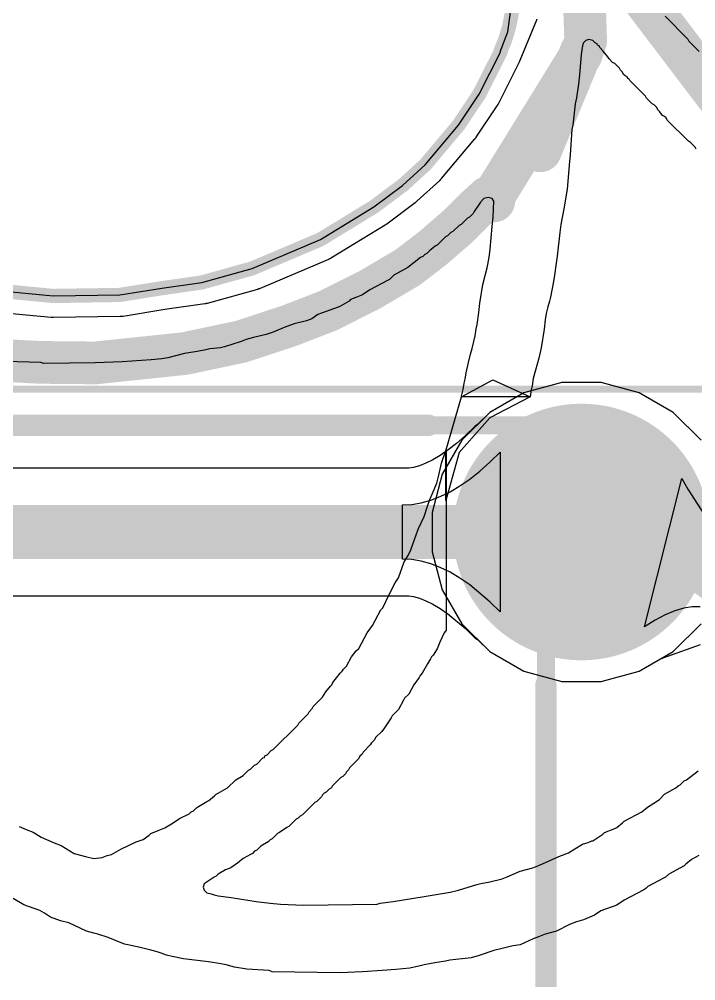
# Model space of a CAD drawing. Header units: inches. Extents: x -21.6 to 21.4, y -24.6 to 14.5.
# Drawn here: x -14.45 to -9.7, y -17.83 to -11.07 of the extents above; entities that cross this region are included whole.
import ezdxf

# ---------------------------------------------------------------- set-up
doc = ezdxf.new("R2010")
doc.units = ezdxf.units.IN
for name, color, linetype in [('Bottom Layer', 5, 'Continuous'), ('Bottom Solder', 6, 'Continuous'), ('Mechanical 4', 56, 'Continuous'), ('Multi-Layer', 9, 'Continuous'), ('Pad Holes', 156, 'Continuous'), ('Top 3D Body', 56, 'Continuous'), ('Top Courtyard', 56, 'Continuous'), ('Top Layer', 1, 'Continuous'), ('Top Overlay', 2, 'Continuous'), ('Top Solder', 216, 'Continuous')]:
    doc.layers.add(name, color=color, linetype=linetype)

# ---------------------------------------------------------------- blocks, each defined once
blk = doc.blocks.new('B__________6X6_52')
at = {"layer": 'Bottom Layer'}
h = blk.add_hatch(color=5, dxfattribs=at)
edge = h.paths.add_edge_path()
edge.add_arc((-3.25, -2.25), 0.8, 0, 360)
at = {"layer": 'Bottom Solder'}
h = blk.add_hatch(color=6, dxfattribs=at)
edge = h.paths.add_edge_path()
edge.add_arc((-3.25, -2.25), 0.9016, 0, 360)
at = {"layer": 'Multi-Layer'}
h = blk.add_hatch(color=9, dxfattribs=at)
edge = h.paths.add_edge_path()
edge.add_arc((-3.25, -2.25), 0.8, 0, 360)
at = {"layer": 'Pad Holes'}
h = blk.add_hatch(color=7, dxfattribs=at)
edge = h.paths.add_edge_path()
edge.add_arc((-3.25, -2.25), 0.5, 0, 360)
at = {"layer": 'Top Layer'}
h = blk.add_hatch(color=1, dxfattribs=at)
edge = h.paths.add_edge_path()
edge.add_arc((-3.25, -2.25), 0.8, 0, 360)
at = {"layer": 'Top Solder'}
h = blk.add_hatch(color=216, dxfattribs=at)
edge = h.paths.add_edge_path()
edge.add_arc((-3.25, -2.25), 0.9016, 0, 360)
at = {"layer": 'Top 3D Body'}
for points in [[(-3, 3, 0.127, 0.127, 0), (-3, -3, 0.127, 0.127, 0)], [(3, -3, 0.127, 0.127, 0), (-3, -3, 0.127, 0.127, 0)]]:
    blk.add_lwpolyline(points, format="xyseb", dxfattribs=at)
blk.add_lwpolyline([(-3.0317, -3, 0.0635, 0.0635, 1), (-2.9682, -3, 0.0635, 0.0635, 1)], format="xyseb", close=True, dxfattribs=at)
blk.add_lwpolyline([(-3.0317, -3, 0.0635, 0.0635, 1), (-2.9682, -3, 0.0635, 0.0635, 1)], format="xyseb", close=True, dxfattribs=at)
at = {"layer": 'Top Courtyard'}
blk.add_lwpolyline([(4.254, -3.254, 0.05, 0.05, 0), (-4.254, -3.254, 0.05, 0.05, 0)], format="xyseb", dxfattribs=at)
at = {"layer": 'Top Overlay'}
for points in [[(-3, 1.176, 0.15, 0.15, 0), (-3, -1.176, 0.15, 0.15, 0)], [(2.176, -3, 0.15, 0.15, 0), (-2.176, -3, 0.15, 0.15, 0)]]:
    blk.add_lwpolyline(points, format="xyseb", dxfattribs=at)
for points in [[(-3.0375, -1.176, 0.075, 0.075, 1), (-2.9625, -1.176, 0.075, 0.075, 1)], [(-2.2135, -3, 0.075, 0.075, 1), (-2.1385, -3, 0.075, 0.075, 1)]]:
    blk.add_lwpolyline(points, format="xyseb", close=True, dxfattribs=at)

msp = doc.modelspace()

# ---------------------------------------------------------------- linework, layer by layer
at = {"layer": 'Bottom Layer'}
for p, q in [((-11.0186, -11.1611), (-10.9784, -10.8659)), ((-11.0711, -11.3009), (-11.0186, -11.1611)), ((-11.218, -11.5975), (-11.0684, -11.3021)), ((-11.0684, -11.3021), (-11.0711, -11.3009)), ((-11.3639, -11.8164), (-11.218, -11.5975)), ((-11.5973, -12.0936), (-11.3639, -11.8164)), ((-11.7578, -12.2394), (-11.5973, -12.0936)), ((-11.9584, -12.389), (-11.7578, -12.2394)), ((-12.334, -12.6187), (-11.9584, -12.389)), ((-12.8154, -12.823), (-12.334, -12.6187)), ((-13.1692, -12.9215), (-12.8154, -12.823)), ((-14.7047, -12.9689), (-14.2123, -13.0163)), ((-13.7455, -13.009), (-13.45, -12.9616)), ((-13.45, -12.9616), (-13.1692, -12.9215)), ((-14.2123, -13.0163), (-13.7455, -13.009)), ((-10.6382, -13.625), (-10.9053, -13.6966)), ((-10.3618, -13.625), (-10.6382, -13.625)), ((-10.0947, -13.6966), (-10.3618, -13.625)), ((-10.9053, -13.6966), (-11.1447, -13.8348)), ((-9.8553, -13.8348), (-10.0947, -13.6966)), ((-11.1447, -13.8348), (-11.3402, -14.0303)), ((-9.6598, -14.0303), (-9.8553, -13.8348)), ((-11.3402, -14.0303), (-11.4784, -14.2697)), ((-11.4784, -14.2697), (-11.55, -14.5368)), ((-11.55, -14.5368), (-11.55, -14.8132)), ((-11.55, -14.8132), (-11.4784, -15.0803)), ((-11.4784, -15.0803), (-11.3402, -15.3197)), ((-11.3402, -15.3197), (-11.1447, -15.5152)), ((-9.8553, -15.5152), (-9.6598, -15.3197)), ((-11.1447, -15.5152), (-10.9053, -15.6534)), ((-10.0947, -15.6534), (-9.8553, -15.5152)), ((-10.9053, -15.6534), (-10.6382, -15.725)), ((-10.3618, -15.725), (-10.0947, -15.6534)), ((-10.6382, -15.725), (-10.3618, -15.725))]:
    msp.add_line(p, q, dxfattribs=at)
at = {"layer": 'Mechanical 4'}
for points in [[(-11.2547, -10.19, 0.1, 0.1, -0.308238), (-11.0711, -11.3009, 0.1, 0.1, 0)], [(-11.218, -11.5975, 0.1, 0.1, 0), (-11.0684, -11.3021, 0.1, 0.1, 0)], [(-11.3639, -11.8164, 0.1, 0.1, 0), (-11.218, -11.5975, 0.1, 0.1, 0)], [(-11.5973, -12.0936, 0.1, 0.1, 0), (-11.3639, -11.8164, 0.1, 0.1, 0)], [(-11.7578, -12.2394, 0.1, 0.1, 0), (-11.5973, -12.0936, 0.1, 0.1, 0)], [(-11.9584, -12.389, 0.1, 0.1, 0), (-11.7578, -12.2394, 0.1, 0.1, 0)], [(-12.334, -12.6187, 0.1, 0.1, 0), (-11.9584, -12.389, 0.1, 0.1, 0)], [(-12.8154, -12.823, 0.1, 0.1, 0), (-12.334, -12.6187, 0.1, 0.1, 0)], [(-13.1692, -12.9215, 0.1, 0.1, 0), (-12.8154, -12.823, 0.1, 0.1, 0)], [(-13.45, -12.9616, 0.1, 0.1, 0), (-13.1692, -12.9215, 0.1, 0.1, 0)], [(-14.7047, -12.9689, 0.1, 0.1, 0), (-14.2123, -13.0163, 0.1, 0.1, 0)], [(-14.2123, -13.0163, 0.1, 0.1, 0), (-13.7455, -13.009, 0.1, 0.1, 0)], [(-13.7455, -13.009, 0.1, 0.1, 0), (-13.45, -12.9616, 0.1, 0.1, 0)]]:
    msp.add_lwpolyline(points, format="xyseb", dxfattribs=at)
for points in [[(-11.0961, -11.3009, 0.05, 0.05, 1), (-11.0461, -11.3009, 0.05, 0.05, 1)], [(-11.0934, -11.3021, 0.05, 0.05, 1), (-11.0434, -11.3021, 0.05, 0.05, 1)], [(-11.243, -11.5975, 0.05, 0.05, 1), (-11.193, -11.5975, 0.05, 0.05, 1)], [(-11.243, -11.5975, 0.05, 0.05, 1), (-11.193, -11.5975, 0.05, 0.05, 1)], [(-11.3889, -11.8164, 0.05, 0.05, 1), (-11.3389, -11.8164, 0.05, 0.05, 1)], [(-11.3889, -11.8164, 0.05, 0.05, 1), (-11.3389, -11.8164, 0.05, 0.05, 1)], [(-11.6223, -12.0936, 0.05, 0.05, 1), (-11.5723, -12.0936, 0.05, 0.05, 1)], [(-11.6223, -12.0936, 0.05, 0.05, 1), (-11.5723, -12.0936, 0.05, 0.05, 1)], [(-11.7828, -12.2394, 0.05, 0.05, 1), (-11.7328, -12.2394, 0.05, 0.05, 1)], [(-11.7828, -12.2394, 0.05, 0.05, 1), (-11.7328, -12.2394, 0.05, 0.05, 1)], [(-11.9834, -12.389, 0.05, 0.05, 1), (-11.9334, -12.389, 0.05, 0.05, 1)], [(-11.9834, -12.389, 0.05, 0.05, 1), (-11.9334, -12.389, 0.05, 0.05, 1)], [(-12.359, -12.6187, 0.05, 0.05, 1), (-12.309, -12.6187, 0.05, 0.05, 1)], [(-12.359, -12.6187, 0.05, 0.05, 1), (-12.309, -12.6187, 0.05, 0.05, 1)], [(-12.8404, -12.823, 0.05, 0.05, 1), (-12.7904, -12.823, 0.05, 0.05, 1)], [(-12.8404, -12.823, 0.05, 0.05, 1), (-12.7904, -12.823, 0.05, 0.05, 1)], [(-13.1942, -12.9215, 0.05, 0.05, 1), (-13.1442, -12.9215, 0.05, 0.05, 1)], [(-13.1942, -12.9215, 0.05, 0.05, 1), (-13.1442, -12.9215, 0.05, 0.05, 1)], [(-14.2373, -13.0163, 0.05, 0.05, 1), (-14.1873, -13.0163, 0.05, 0.05, 1)], [(-14.2373, -13.0163, 0.05, 0.05, 1), (-14.1873, -13.0163, 0.05, 0.05, 1)], [(-13.7705, -13.009, 0.05, 0.05, 1), (-13.7205, -13.009, 0.05, 0.05, 1)], [(-13.7705, -13.009, 0.05, 0.05, 1), (-13.7205, -13.009, 0.05, 0.05, 1)], [(-13.475, -12.9616, 0.05, 0.05, 1), (-13.425, -12.9616, 0.05, 0.05, 1)], [(-13.475, -12.9616, 0.05, 0.05, 1), (-13.425, -12.9616, 0.05, 0.05, 1)]]:
    msp.add_lwpolyline(points, format="xyseb", close=True, dxfattribs=at)
at = {"layer": 'Top Layer'}
for p, q in [((-11.0186, -11.1611), (-10.9784, -10.8659)), ((-11.0711, -11.3009), (-11.0186, -11.1611)), ((-11.218, -11.5975), (-11.0684, -11.3021)), ((-11.0684, -11.3021), (-11.0711, -11.3009)), ((-11.3639, -11.8164), (-11.218, -11.5975)), ((-11.5973, -12.0936), (-11.3639, -11.8164)), ((-11.7578, -12.2394), (-11.5973, -12.0936)), ((-11.9584, -12.389), (-11.7578, -12.2394)), ((-12.334, -12.6187), (-11.9584, -12.389)), ((-12.8154, -12.823), (-12.334, -12.6187)), ((-13.1692, -12.9215), (-12.8154, -12.823)), ((-14.7047, -12.9689), (-14.2123, -13.0163)), ((-13.7455, -13.009), (-13.45, -12.9616)), ((-13.45, -12.9616), (-13.1692, -12.9215)), ((-14.2123, -13.0163), (-13.7455, -13.009)), ((-10.6382, -13.625), (-10.9053, -13.6966)), ((-10.3618, -13.625), (-10.6382, -13.625)), ((-10.0947, -13.6966), (-10.3618, -13.625)), ((-10.9053, -13.6966), (-11.1447, -13.8348)), ((-9.8553, -13.8348), (-10.0947, -13.6966)), ((-11.1447, -13.8348), (-11.2297, -13.9198)), ((-9.6598, -14.0303), (-9.8553, -13.8348)), ((-11.2297, -13.9198), (-11.2492, -13.9324)), ((-11.2492, -13.9324), (-11.3167, -13.9982)), ((-11.3778, -14.0521), (-11.4364, -14.0981)), ((-11.3167, -13.9982), (-11.3778, -14.0521)), ((-11.4364, -14.0981), (-11.4921, -14.1365)), ((-11.1434, -14.1852), (-11.0713, -14.115)), ((-11.0713, -14.115), (-11.0713, -15.235)), ((-11.5446, -14.1674), (-11.5937, -14.1914)), ((-11.4921, -14.1365), (-11.5446, -14.1674)), ((-11.2146, -14.248), (-11.1434, -14.1852)), ((-11.713, -14.2259), (-15.787, -14.2259)), ((-11.6814, -14.2206), (-11.713, -14.2259)), ((-11.6393, -14.2089), (-11.6814, -14.2206)), ((-11.5937, -14.1914), (-11.6393, -14.2089)), ((-11.2851, -14.3034), (-11.2146, -14.248)), ((-11.3549, -14.3515), (-11.2851, -14.3034)), ((-10.0563, -15.3407), (-9.7944, -14.298)), ((-9.7944, -14.298), (-9.7518, -14.3749)), ((-11.492, -14.4254), (-11.4238, -14.3921)), ((-11.4238, -14.3921), (-11.3549, -14.3515)), ((-9.7518, -14.3749), (-9.617, -14.5859)), ((-11.626, -14.4697), (-11.5594, -14.4512)), ((-11.5594, -14.4512), (-11.492, -14.4254)), ((-11.757, -14.4845), (-11.6919, -14.4808)), ((-11.757, -14.8655), (-11.757, -14.4845)), ((-11.6919, -14.4808), (-11.626, -14.4697)), ((-11.6919, -14.8692), (-11.757, -14.8655)), ((-11.626, -14.8803), (-11.6919, -14.8692)), ((-11.5594, -14.8988), (-11.626, -14.8803)), ((-11.492, -14.9246), (-11.5594, -14.8988)), ((-11.4238, -14.9579), (-11.492, -14.9246)), ((-11.3549, -14.9985), (-11.4238, -14.9579)), ((-11.2851, -15.0466), (-11.3549, -14.9985)), ((-11.1434, -15.1648), (-11.2851, -15.0466)), ((-15.787, -15.1241), (-11.713, -15.1241)), ((-11.713, -15.1241), (-11.6814, -15.1294)), ((-11.6814, -15.1294), (-11.6393, -15.1411)), ((-11.6393, -15.1411), (-11.5937, -15.1586)), ((-11.5937, -15.1586), (-11.5446, -15.1826)), ((-11.5446, -15.1826), (-11.4921, -15.2135)), ((-11.0713, -15.235), (-11.1434, -15.1648)), ((-9.7215, -15.2014), (-9.7813, -15.2111)), ((-9.6652, -15.2007), (-9.7215, -15.2014)), ((-11.4921, -15.2135), (-11.4394, -15.2498)), ((-11.4394, -15.2498), (-11.3142, -15.3542)), ((-9.9117, -15.2577), (-9.9822, -15.2947)), ((-9.8448, -15.2299), (-9.9117, -15.2577)), ((-9.7813, -15.2111), (-9.8448, -15.2299)), ((-9.9822, -15.2947), (-10.0563, -15.3407)), ((-11.3142, -15.3542), (-11.2492, -15.4176)), ((-11.2492, -15.4176), (-11.2297, -15.4302)), ((-11.2297, -15.4302), (-11.1447, -15.5152)), ((-9.9254, -15.5594), (-9.6624, -15.4658)), ((-11.1447, -15.5152), (-10.9053, -15.6534)), ((-10.0947, -15.6534), (-9.9423, -15.5654)), ((-9.9423, -15.5654), (-9.9254, -15.5594)), ((-10.9053, -15.6534), (-10.6382, -15.725)), ((-10.3618, -15.725), (-10.0947, -15.6534)), ((-10.6382, -15.725), (-10.3618, -15.725))]:
    msp.add_line(p, q, dxfattribs=at)
for points in [[(-17, -14.675, 0.381, 0.381, 0), (-10.5, -14.675, 0.381, 0.381, 0)], [(-10.5, -14.675, 0.381, 0.381, -0.198513), (-9.3409, -15.1541, 0.381, 0.381, 0)]]:
    msp.add_lwpolyline(points, format="xyseb", dxfattribs=at)
msp.add_lwpolyline([(-10.5952, -14.675, 0.1905, 0.1905, 1), (-10.4047, -14.675, 0.1905, 0.1905, 1)], format="xyseb", close=True, dxfattribs=at)
msp.add_lwpolyline([(-10.5952, -14.675, 0.1905, 0.1905, 1), (-10.4047, -14.675, 0.1905, 0.1905, 1)], format="xyseb", close=True, dxfattribs=at)
at = {"layer": 'Top Overlay'}
for p, q in [((-10.9297, -11.3591), (-10.8129, -11.0746)), ((-10.8129, -11.0746), (-10.8125, -11.0735)), ((-10.8125, -11.0735), (-10.8121, -11.0724)), ((-10.8121, -11.0724), (-10.8116, -11.071)), ((-9.9123, -11.0505), (-9.7518, -11.2109)), ((-10.4484, -11.2146), (-10.4703, -11.2219)), ((-10.4192, -11.2219), (-10.4484, -11.2146)), ((-9.7518, -11.2109), (-9.7445, -11.2255)), ((-10.4958, -11.2693), (-10.5031, -11.3204)), ((-10.4885, -11.2401), (-10.4958, -11.2693)), ((-10.4703, -11.2219), (-10.4885, -11.2401)), ((-10.4047, -11.2365), (-10.4192, -11.2219)), ((-10.3901, -11.2438), (-10.4047, -11.2365)), ((-10.3864, -11.2547), (-10.3901, -11.2438)), ((-10.3755, -11.2583), (-10.3864, -11.2547)), ((-10.3718, -11.2693), (-10.3755, -11.2583)), ((-10.3463, -11.2948), (-10.3718, -11.2693)), ((-9.7445, -11.2255), (-9.6716, -11.2985)), ((-10.5031, -11.3204), (-10.5141, -11.4626)), ((-10.3135, -11.3349), (-10.3463, -11.2948)), ((-10.3062, -11.3495), (-10.3135, -11.3349)), ((-10.2807, -11.3751), (-10.3062, -11.3495)), ((-11.0841, -11.6653), (-10.9346, -11.3699)), ((-10.9346, -11.3699), (-10.9344, -11.3694)), ((-10.9344, -11.3694), (-10.9341, -11.3688)), ((-10.9341, -11.3688), (-10.9331, -11.3668)), ((-10.9331, -11.3668), (-10.9323, -11.365)), ((-10.9323, -11.365), (-10.932, -11.3645)), ((-10.932, -11.3645), (-10.9318, -11.364)), ((-10.9318, -11.364), (-10.931, -11.3621)), ((-10.931, -11.3621), (-10.9301, -11.3601)), ((-10.9301, -11.3601), (-10.9299, -11.3595)), ((-10.9299, -11.3595), (-10.9297, -11.3591)), ((-10.2661, -11.3824), (-10.2807, -11.3751)), ((-10.2332, -11.4152), (-10.2661, -11.3824)), ((-10.2259, -11.4298), (-10.2332, -11.4152)), ((-10.5141, -11.4626), (-10.5214, -11.5282)), ((-10.2114, -11.4444), (-10.2259, -11.4298)), ((-10.2041, -11.4589), (-10.2114, -11.4444)), ((-10.1931, -11.4699), (-10.2041, -11.4589)), ((-10.1785, -11.4772), (-10.1931, -11.4699)), ((-10.1749, -11.4881), (-10.1785, -11.4772)), ((-10.5214, -11.5282), (-10.536, -11.6231)), ((-10.1639, -11.4918), (-10.1749, -11.4881)), ((-10.1603, -11.5027), (-10.1639, -11.4918)), ((-10.0509, -11.6121), (-10.1603, -11.5027)), ((-10.0436, -11.6267), (-10.0509, -11.6121)), ((-11.239, -11.8996), (-11.0932, -11.6807)), ((-11.0932, -11.6807), (-11.0927, -11.68)), ((-11.0927, -11.68), (-11.0921, -11.6792)), ((-11.0921, -11.6792), (-11.0911, -11.6776)), ((-11.0911, -11.6776), (-11.0903, -11.6762)), ((-11.0903, -11.6762), (-11.0898, -11.6755)), ((-11.0898, -11.6755), (-11.0893, -11.6747)), ((-11.0893, -11.6747), (-11.0884, -11.6732)), ((-11.0884, -11.6732), (-11.0875, -11.6716)), ((-11.0875, -11.6716), (-11.0871, -11.6707)), ((-11.0871, -11.6707), (-11.0866, -11.67)), ((-11.0866, -11.67), (-11.0859, -11.6685)), ((-11.0859, -11.6685), (-11.085, -11.6669)), ((-11.085, -11.6669), (-11.0846, -11.6661)), ((-11.0846, -11.6661), (-11.0841, -11.6653)), ((-10.5433, -11.6668), (-10.5615, -11.8164)), ((-10.536, -11.6231), (-10.5433, -11.6668)), ((-10.0035, -11.6668), (-10.0436, -11.6267)), ((-9.9889, -11.6741), (-10.0035, -11.6668)), ((-9.9706, -11.6924), (-9.9889, -11.6741)), ((-9.9633, -11.707), (-9.9706, -11.6924)), ((-9.9488, -11.7215), (-9.9633, -11.707)), ((-9.9305, -11.7471), (-9.9488, -11.7215)), ((-9.9159, -11.7544), (-9.9305, -11.7471)), ((-9.905, -11.7653), (-9.9159, -11.7544)), ((-10.5615, -11.8164), (-10.5688, -11.8455)), ((-9.8977, -11.7799), (-9.905, -11.7653)), ((-9.7482, -11.9294), (-9.8977, -11.7799)), ((-10.5688, -11.8455), (-10.5797, -12.0243)), ((-11.4825, -12.1902), (-11.2491, -11.913)), ((-11.2491, -11.913), (-11.2489, -11.9128)), ((-11.2489, -11.9128), (-11.2487, -11.9124)), ((-11.2487, -11.9124), (-11.2469, -11.9102)), ((-11.2469, -11.9102), (-11.2457, -11.9088)), ((-11.2457, -11.9088), (-11.2456, -11.9086)), ((-11.2456, -11.9086), (-11.2453, -11.9083)), ((-11.2453, -11.9083), (-11.2439, -11.9064)), ((-11.2439, -11.9064), (-11.2425, -11.9046)), ((-11.2425, -11.9046), (-11.2423, -11.9042)), ((-11.2423, -11.9042), (-11.2421, -11.904)), ((-11.2421, -11.904), (-11.241, -11.9024)), ((-11.241, -11.9024), (-11.2394, -11.9002)), ((-11.2394, -11.9002), (-11.2392, -11.8998)), ((-11.2392, -11.8998), (-11.239, -11.8996)), ((-9.7336, -11.9367), (-9.7482, -11.9294)), ((-9.7008, -11.9695), (-9.7336, -11.9367)), ((-10.5797, -12.0243), (-10.587, -12.0972)), ((-9.6935, -11.9841), (-9.7008, -11.9695)), ((-10.587, -12.0972), (-10.5943, -12.1847)), ((-11.6568, -12.3504), (-11.4964, -12.2046)), ((-11.4964, -12.2046), (-11.4951, -12.2033)), ((-11.4951, -12.2033), (-11.4935, -12.2019)), ((-11.4935, -12.2019), (-11.4929, -12.2013)), ((-11.4929, -12.2013), (-11.4925, -12.2009)), ((-11.4925, -12.2009), (-11.4913, -12.1997)), ((-11.4913, -12.1997), (-11.4897, -12.1981)), ((-11.4897, -12.1981), (-11.4892, -12.1976)), ((-11.4892, -12.1976), (-11.4887, -12.1971)), ((-11.4887, -12.1971), (-11.4873, -12.1955)), ((-11.4873, -12.1955), (-11.4861, -12.1942)), ((-11.4861, -12.1942), (-11.4856, -12.1937)), ((-11.4856, -12.1937), (-11.4851, -12.1931)), ((-11.4851, -12.1931), (-11.4837, -12.1915)), ((-11.4837, -12.1915), (-11.4825, -12.1902)), ((-10.5943, -12.1847), (-10.6016, -12.265)), ((-10.6016, -12.265), (-10.6235, -12.4036)), ((-11.8687, -12.5092), (-11.6681, -12.3597)), ((-11.6681, -12.3597), (-11.6667, -12.3586)), ((-11.6667, -12.3586), (-11.665, -12.3574)), ((-11.665, -12.3574), (-11.6644, -12.3569)), ((-11.6644, -12.3569), (-11.6639, -12.3564)), ((-11.6639, -12.3564), (-11.6624, -12.3552)), ((-11.6624, -12.3552), (-11.6609, -12.354)), ((-11.6609, -12.354), (-11.6603, -12.3535)), ((-11.6603, -12.3535), (-11.6597, -12.353)), ((-11.6597, -12.353), (-11.6582, -12.3516)), ((-11.6582, -12.3516), (-11.6568, -12.3504)), ((-11.2107, -12.3561), (-11.218, -12.3707)), ((-11.1851, -12.3306), (-11.2107, -12.3561)), ((-11.156, -12.3233), (-11.1851, -12.3306)), ((-11.1268, -12.3306), (-11.156, -12.3233)), ((-11.1159, -12.3489), (-11.1268, -12.3306)), ((-11.1195, -12.4619), (-11.1159, -12.3489)), ((-11.2544, -12.4218), (-11.2617, -12.4364)), ((-11.218, -12.3707), (-11.2544, -12.4218)), ((-10.6235, -12.4036), (-10.6454, -12.513)), ((-11.3019, -12.4692), (-11.3456, -12.513)), ((-11.2873, -12.4619), (-11.3019, -12.4692)), ((-11.2617, -12.4364), (-11.2873, -12.4619)), ((-11.1268, -12.5276), (-11.1195, -12.4619)), ((-12.2557, -12.7467), (-11.8801, -12.5169)), ((-11.8801, -12.5169), (-11.8789, -12.5162)), ((-11.8789, -12.5162), (-11.8775, -12.5153)), ((-11.8775, -12.5153), (-11.8765, -12.5146)), ((-11.8765, -12.5146), (-11.8756, -12.5141)), ((-11.8756, -12.5141), (-11.8743, -12.5132)), ((-11.8743, -12.5132), (-11.873, -12.5124)), ((-11.873, -12.5124), (-11.8722, -12.5117)), ((-11.8722, -12.5117), (-11.8711, -12.511)), ((-11.8711, -12.511), (-11.8698, -12.51)), ((-11.8698, -12.51), (-11.8687, -12.5092)), ((-11.404, -12.564), (-11.4186, -12.5713)), ((-11.3602, -12.5203), (-11.404, -12.564)), ((-11.3456, -12.513), (-11.3602, -12.5203)), ((-11.1414, -12.688), (-11.1268, -12.5276)), ((-10.6454, -12.513), (-10.6527, -12.5713)), ((-11.455, -12.6005), (-11.5134, -12.6589)), ((-11.4405, -12.5932), (-11.455, -12.6005)), ((-11.4186, -12.5713), (-11.4405, -12.5932)), ((-10.6527, -12.5713), (-10.6709, -12.7355)), ((-11.5681, -12.699), (-11.5863, -12.7172)), ((-11.528, -12.6662), (-11.5681, -12.699)), ((-11.5134, -12.6589), (-11.528, -12.6662)), ((-11.1487, -12.7464), (-11.1414, -12.688)), ((-12.7568, -12.9611), (-12.2754, -12.7568)), ((-12.2754, -12.7568), (-12.2751, -12.7567)), ((-12.2751, -12.7567), (-12.2747, -12.7566)), ((-12.2747, -12.7566), (-12.2725, -12.7555)), ((-12.2725, -12.7555), (-12.2705, -12.7547)), ((-12.2705, -12.7547), (-12.2702, -12.7545)), ((-12.2702, -12.7545), (-12.2699, -12.7543)), ((-12.2699, -12.7543), (-12.2678, -12.7533)), ((-12.2678, -12.7533), (-12.2657, -12.7523)), ((-12.2657, -12.7523), (-12.2654, -12.7521)), ((-12.2654, -12.7521), (-12.2651, -12.752)), ((-12.2651, -12.752), (-12.263, -12.7509)), ((-12.263, -12.7509), (-12.261, -12.7498)), ((-12.261, -12.7498), (-12.2607, -12.7496)), ((-12.2607, -12.7496), (-12.2604, -12.7494)), ((-12.2604, -12.7494), (-12.2585, -12.7484)), ((-12.2585, -12.7484), (-12.2564, -12.7471)), ((-12.2564, -12.7471), (-12.256, -12.7469)), ((-12.256, -12.7469), (-12.2557, -12.7467)), ((-11.6301, -12.7464), (-11.7213, -12.8157)), ((-11.6155, -12.7391), (-11.6301, -12.7464)), ((-11.6009, -12.7245), (-11.6155, -12.7391)), ((-11.5863, -12.7172), (-11.6009, -12.7245)), ((-11.1633, -12.8193), (-11.1487, -12.7464)), ((-10.6709, -12.7355), (-10.6782, -12.7865)), ((-11.7213, -12.8157), (-11.8198, -12.8704)), ((-11.1924, -12.936), (-11.1633, -12.8193)), ((-10.6782, -12.7865), (-10.6891, -12.8704)), ((-11.8489, -12.8996), (-11.8635, -12.9069)), ((-11.8198, -12.8704), (-11.8489, -12.8996)), ((-10.6891, -12.8704), (-10.6964, -12.9142)), ((-13.129, -13.066), (-12.7752, -12.9675)), ((-12.7752, -12.9675), (-12.7737, -12.967)), ((-12.7737, -12.967), (-12.7719, -12.9666)), ((-12.7719, -12.9666), (-12.7709, -12.9662)), ((-12.7709, -12.9662), (-12.7701, -12.966)), ((-12.7701, -12.966), (-12.7686, -12.9655)), ((-12.7686, -12.9655), (-12.7669, -12.9649)), ((-12.7669, -12.9649), (-12.7659, -12.9646)), ((-12.7659, -12.9646), (-12.765, -12.9643)), ((-12.765, -12.9643), (-12.7633, -12.9636)), ((-12.7633, -12.9636), (-12.7618, -12.9631)), ((-12.7618, -12.9631), (-12.761, -12.9628)), ((-12.761, -12.9628), (-12.76, -12.9624)), ((-12.76, -12.9624), (-12.7583, -12.9617)), ((-12.7583, -12.9617), (-12.7568, -12.9611)), ((-11.9875, -12.9725), (-12.0386, -13.009)), ((-11.8635, -12.9069), (-11.9875, -12.9725)), ((-11.2143, -13.0673), (-11.1924, -12.936)), ((-10.6964, -12.9142), (-10.7183, -13.0236)), ((-12.086, -13.0272), (-12.1225, -13.0418)), ((-12.0386, -13.009), (-12.086, -13.0272)), ((-10.7183, -13.0236), (-10.7256, -13.0528)), ((-13.4275, -13.1099), (-13.148, -13.07)), ((-13.148, -13.07), (-13.1464, -13.0697)), ((-13.1464, -13.0697), (-13.1447, -13.0694)), ((-13.1447, -13.0694), (-13.1437, -13.0693)), ((-13.1437, -13.0693), (-13.1427, -13.0691)), ((-13.1427, -13.0691), (-13.141, -13.0688)), ((-13.141, -13.0688), (-13.1394, -13.0685)), ((-13.1394, -13.0685), (-13.1385, -13.0683)), ((-13.1385, -13.0683), (-13.1375, -13.0681)), ((-13.1375, -13.0681), (-13.1357, -13.0677)), ((-13.1357, -13.0677), (-13.1342, -13.0673)), ((-13.1342, -13.0673), (-13.1333, -13.0671)), ((-13.1333, -13.0671), (-13.1322, -13.0668)), ((-13.1322, -13.0668), (-13.1306, -13.0664)), ((-13.1306, -13.0664), (-13.129, -13.066)), ((-12.2355, -13.1038), (-12.3267, -13.1366)), ((-12.1991, -13.0892), (-12.2355, -13.1038)), ((-12.1334, -13.0528), (-12.1991, -13.0892)), ((-12.1225, -13.0418), (-12.1334, -13.0528)), ((-11.2216, -13.133), (-11.2143, -13.0673)), ((-10.7366, -13.0929), (-10.7475, -13.1403)), ((-10.7256, -13.0528), (-10.7366, -13.0929)), ((-14.719, -13.1182), (-14.2267, -13.1656)), ((-14.2267, -13.1656), (-14.2264, -13.1656)), ((-14.2264, -13.1656), (-14.226, -13.1657)), ((-14.226, -13.1657), (-14.2231, -13.1659)), ((-14.2231, -13.1659), (-14.2213, -13.166)), ((-14.2213, -13.166), (-14.2211, -13.166)), ((-14.2211, -13.166), (-14.2207, -13.1661)), ((-14.2207, -13.1661), (-14.2182, -13.1662)), ((-14.2182, -13.1662), (-14.216, -13.1663)), ((-14.216, -13.1663), (-14.2156, -13.1663)), ((-14.2156, -13.1663), (-14.2153, -13.1663)), ((-14.2153, -13.1663), (-14.2134, -13.1663)), ((-14.2134, -13.1663), (-14.2106, -13.1663)), ((-14.2106, -13.1663), (-14.2103, -13.1663)), ((-14.2103, -13.1663), (-14.21, -13.1663)), ((-14.21, -13.1663), (-13.7431, -13.159)), ((-13.7431, -13.159), (-13.743, -13.159)), ((-13.743, -13.159), (-13.7377, -13.1588)), ((-13.743, -13.159), (-13.743, -13.159)), ((-13.7377, -13.1588), (-13.7344, -13.1586)), ((-13.7344, -13.1586), (-13.7324, -13.1584)), ((-13.7324, -13.1584), (-13.7323, -13.1584)), ((-13.7323, -13.1584), (-13.7314, -13.1583)), ((-13.7323, -13.1584), (-13.7323, -13.1584)), ((-13.7314, -13.1583), (-13.7271, -13.1579)), ((-13.7271, -13.1579), (-13.7218, -13.1571)), ((-13.7218, -13.1571), (-13.7217, -13.1571)), ((-13.7217, -13.1571), (-13.4275, -13.1099)), ((-13.7217, -13.1571), (-13.7217, -13.1571)), ((-12.3522, -13.1476), (-12.396, -13.1768)), ((-12.3267, -13.1366), (-12.3522, -13.1476)), ((-11.2326, -13.2169), (-11.2216, -13.133)), ((-10.7475, -13.1403), (-10.7548, -13.1841)), ((-12.5893, -13.2388), (-12.6659, -13.2716)), ((-12.52, -13.2132), (-12.5893, -13.2388)), ((-12.4325, -13.1914), (-12.52, -13.2132)), ((-12.396, -13.1768), (-12.4325, -13.1914)), ((-11.2399, -13.2461), (-11.2326, -13.2169)), ((-10.7548, -13.1841), (-10.7621, -13.2497)), ((-12.8045, -13.3081), (-12.8556, -13.3227)), ((-12.717, -13.2862), (-12.8045, -13.3081)), ((-12.6659, -13.2716), (-12.717, -13.2862)), ((-11.269, -13.3847), (-11.2472, -13.2971)), ((-11.2472, -13.2971), (-11.2399, -13.2461)), ((-10.7621, -13.2497), (-10.784, -13.381)), ((-13.0087, -13.3737), (-13.0379, -13.381)), ((-12.892, -13.3372), (-13.0087, -13.3737)), ((-12.8556, -13.3227), (-12.892, -13.3372)), ((-13.2896, -13.4211), (-13.4063, -13.4503)), ((-13.202, -13.4065), (-13.2896, -13.4211)), ((-13.14, -13.3956), (-13.202, -13.4065)), ((-13.1109, -13.3883), (-13.14, -13.3956)), ((-13.0379, -13.381), (-13.1109, -13.3883)), ((-11.2946, -13.4831), (-11.28, -13.4248)), ((-11.28, -13.4248), (-11.269, -13.3847)), ((-10.784, -13.381), (-10.7985, -13.4539)), ((-14.2998, -13.4831), (-14.5478, -13.4758)), ((-14.278, -13.4904), (-14.2998, -13.4831)), ((-13.9169, -13.4868), (-14.278, -13.4904)), ((-13.7272, -13.4795), (-13.9169, -13.4868)), ((-13.523, -13.4649), (-13.7272, -13.4795)), ((-13.45, -13.4576), (-13.523, -13.4649)), ((-13.4063, -13.4503), (-13.45, -13.4576)), ((-11.3092, -13.5561), (-11.2946, -13.4831)), ((-10.7985, -13.4539), (-10.8241, -13.5378)), ((-11.3164, -13.5998), (-11.3092, -13.5561)), ((-10.8241, -13.5378), (-10.8387, -13.5962)), ((-11.3438, -13.725), (-11.1236, -13.6067)), ((-11.331, -13.6728), (-11.3237, -13.629)), ((-11.3237, -13.629), (-11.3164, -13.5998)), ((-11.1236, -13.6067), (-10.8613, -13.7255)), ((-10.846, -13.6472), (-10.8533, -13.6764)), ((-10.8387, -13.5962), (-10.846, -13.6472)), ((-11.342, -13.7202), (-11.331, -13.6728)), ((-10.8533, -13.6764), (-10.8602, -13.725)), ((-11.4525, -14.1049), (-11.3438, -13.725)), ((-11.3438, -13.725), (-11.342, -13.7202)), ((-10.8602, -13.725), (-11.3438, -13.725)), ((-10.8613, -13.7255), (-11.1443, -13.872)), ((-11.1443, -13.872), (-11.3599, -14.116)), ((-11.4842, -14.1907), (-11.455, -14.1104)), ((-11.455, -14.1104), (-11.45, -14.0993)), ((-11.4527, -14.4542), (-11.4525, -14.1049)), ((-11.3599, -14.116), (-11.4527, -14.4542)), ((-11.45, -14.0993), (-11.45, -15.3643)), ((-11.5025, -14.2746), (-11.4842, -14.1907)), ((-11.517, -14.3329), (-11.5025, -14.2746)), ((-11.5499, -14.4095), (-11.517, -14.3329)), ((-11.5827, -14.4934), (-11.5645, -14.446)), ((-11.5645, -14.446), (-11.5499, -14.4095)), ((-11.6046, -14.5663), (-11.5827, -14.4934)), ((-11.6447, -14.6502), (-11.6046, -14.5663)), ((-11.6593, -14.6867), (-11.6447, -14.6502)), ((-11.6994, -14.7998), (-11.6593, -14.6867)), ((-11.7468, -14.8836), (-11.7176, -14.8399)), ((-11.7176, -14.8399), (-11.6994, -14.7998)), ((-11.7869, -14.9967), (-11.7468, -14.8836)), ((-11.8088, -15.0332), (-11.7869, -14.9967)), ((-11.8526, -15.1134), (-11.8088, -15.0332)), ((-11.8963, -15.2082), (-11.8526, -15.1134)), ((-11.9693, -15.3322), (-11.9109, -15.2228)), ((-11.9109, -15.2228), (-11.8963, -15.2082)), ((-12.0058, -15.3833), (-11.9693, -15.3322)), ((-12.0641, -15.4927), (-12.0058, -15.3833)), ((-11.466, -15.3833), (-11.4952, -15.4489)), ((-11.455, -15.3724), (-11.466, -15.3833)), ((-11.45, -15.3643), (-11.455, -15.3724)), ((-11.4952, -15.4489), (-11.5134, -15.4964)), ((-12.1152, -15.5511), (-12.0824, -15.5109)), ((-12.0824, -15.5109), (-12.0641, -15.4927)), ((-11.5426, -15.5401), (-11.5535, -15.5511)), ((-11.5134, -15.4964), (-11.5426, -15.5401)), ((-12.1516, -15.6167), (-12.1152, -15.5511)), ((-11.5827, -15.6021), (-11.6192, -15.6678)), ((-11.5608, -15.5657), (-11.5827, -15.6021)), ((-11.5535, -15.5511), (-11.5608, -15.5657)), ((-12.2465, -15.7334), (-12.1954, -15.6678)), ((-12.1954, -15.6678), (-12.1808, -15.6532)), ((-12.1808, -15.6532), (-12.1735, -15.6386)), ((-12.1735, -15.6386), (-12.1516, -15.6167)), ((-11.6192, -15.6678), (-11.6338, -15.6824)), ((-12.2538, -15.748), (-12.2465, -15.7334)), ((-11.641, -15.697), (-11.6775, -15.748)), ((-11.6338, -15.6824), (-11.641, -15.697)), ((-12.3194, -15.8355), (-12.2975, -15.7991)), ((-12.2975, -15.7991), (-12.2647, -15.759)), ((-12.2647, -15.759), (-12.2538, -15.748)), ((-11.6775, -15.748), (-11.714, -15.8137)), ((-12.3851, -15.9012), (-12.3194, -15.8355)), ((-11.7505, -15.8574), (-11.7869, -15.9231)), ((-11.7432, -15.8428), (-11.7505, -15.8574)), ((-11.714, -15.8137), (-11.7432, -15.8428)), ((-12.4215, -15.9523), (-12.4142, -15.9377)), ((-12.4142, -15.9377), (-12.3924, -15.9158)), ((-12.3924, -15.9158), (-12.3851, -15.9012)), ((-11.7869, -15.9231), (-11.8307, -15.9668)), ((-12.4872, -16.0179), (-12.4215, -15.9523)), ((-11.838, -15.9814), (-11.8854, -16.0507)), ((-11.8307, -15.9668), (-11.838, -15.9814)), ((-12.6659, -16.2039), (-12.4945, -16.0325)), ((-12.4945, -16.0325), (-12.4872, -16.0179)), ((-11.9036, -16.0763), (-11.9474, -16.12)), ((-11.8854, -16.0507), (-11.9036, -16.0763)), ((-11.9547, -16.1346), (-11.9766, -16.1565)), ((-11.9474, -16.12), (-11.9547, -16.1346)), ((-12.7097, -16.2404), (-12.6805, -16.2112)), ((-12.6805, -16.2112), (-12.6659, -16.2039)), ((-11.9839, -16.1711), (-12.0349, -16.2222)), ((-11.9766, -16.1565), (-11.9839, -16.1711)), ((-12.7826, -16.306), (-12.7388, -16.2623)), ((-12.7388, -16.2623), (-12.7279, -16.2586)), ((-12.7279, -16.2586), (-12.7243, -16.2477)), ((-12.7243, -16.2477), (-12.7097, -16.2404)), ((-12.0641, -16.2659), (-12.1298, -16.3316)), ((-12.0568, -16.2513), (-12.0641, -16.2659)), ((-12.0422, -16.2367), (-12.0568, -16.2513)), ((-12.0349, -16.2222), (-12.0422, -16.2367)), ((-12.8774, -16.3863), (-12.841, -16.3498)), ((-12.841, -16.3498), (-12.8264, -16.3425)), ((-12.8264, -16.3425), (-12.7972, -16.3133)), ((-12.7972, -16.3133), (-12.7826, -16.306)), ((-12.1371, -16.3462), (-12.1516, -16.3607)), ((-12.1298, -16.3316), (-12.1371, -16.3462)), ((-12.9869, -16.4738), (-12.9285, -16.4155)), ((-12.9285, -16.4155), (-12.8774, -16.3863)), ((-12.1918, -16.4009), (-12.2538, -16.4629)), ((-12.1772, -16.3936), (-12.1918, -16.4009)), ((-12.1589, -16.3753), (-12.1772, -16.3936)), ((-12.1516, -16.3607), (-12.1589, -16.3753)), ((-9.7773, -16.4227), (-9.7628, -16.4155)), ((-9.7628, -16.4155), (-9.6789, -16.3534)), ((-13.0525, -16.5103), (-12.9869, -16.4738)), ((-12.272, -16.4811), (-12.2939, -16.503)), ((-12.2574, -16.4738), (-12.272, -16.4811)), ((-12.2538, -16.4629), (-12.2574, -16.4738)), ((-9.9159, -16.5176), (-9.8357, -16.4738)), ((-9.8357, -16.4738), (-9.8211, -16.4592)), ((-9.8211, -16.4592), (-9.8065, -16.4519)), ((-9.8065, -16.4519), (-9.7773, -16.4227)), ((-13.1182, -16.5613), (-13.078, -16.5285)), ((-13.078, -16.5285), (-13.0671, -16.5176)), ((-13.0671, -16.5176), (-13.0525, -16.5103)), ((-12.3267, -16.5358), (-12.3595, -16.5686)), ((-12.3194, -16.5212), (-12.3267, -16.5358)), ((-12.3085, -16.5103), (-12.3194, -16.5212)), ((-12.2939, -16.503), (-12.3085, -16.5103)), ((-9.9925, -16.5796), (-9.9524, -16.554)), ((-9.9524, -16.554), (-9.9159, -16.5176)), ((-13.2276, -16.6343), (-13.2057, -16.6124)), ((-13.2057, -16.6124), (-13.1911, -16.6051)), ((-13.1911, -16.6051), (-13.1327, -16.5686)), ((-13.1327, -16.5686), (-13.1182, -16.5613)), ((-12.3741, -16.5759), (-12.4617, -16.6635)), ((-12.3595, -16.5686), (-12.3741, -16.5759)), ((-10.0764, -16.6416), (-10.0363, -16.6088)), ((-10.0363, -16.6088), (-9.9925, -16.5796)), ((-13.3698, -16.7182), (-13.326, -16.689)), ((-13.326, -16.689), (-13.2567, -16.6562)), ((-13.2567, -16.6562), (-13.2422, -16.6416)), ((-13.2422, -16.6416), (-13.2276, -16.6343)), ((-12.4908, -16.6853), (-12.5054, -16.6926)), ((-12.4762, -16.6708), (-12.4908, -16.6853)), ((-12.4617, -16.6635), (-12.4762, -16.6708)), ((-10.2004, -16.7072), (-10.0764, -16.6416)), ((-14.453, -16.7437), (-14.402, -16.7656)), ((-13.4756, -16.7729), (-13.4282, -16.7546)), ((-13.4282, -16.7546), (-13.3698, -16.7182)), ((-12.5711, -16.751), (-12.6221, -16.7875)), ((-12.5565, -16.7437), (-12.5711, -16.751)), ((-12.5054, -16.6926), (-12.5565, -16.7437)), ((-10.2661, -16.7583), (-10.2515, -16.751)), ((-10.2515, -16.751), (-10.2114, -16.7182)), ((-10.2114, -16.7182), (-10.2004, -16.7072)), ((-14.402, -16.7656), (-14.3545, -16.7838)), ((-14.3545, -16.7838), (-14.2962, -16.8203)), ((-14.2962, -16.8203), (-14.205, -16.8604)), ((-13.5813, -16.8349), (-13.5376, -16.8057)), ((-13.5376, -16.8057), (-13.5266, -16.7948)), ((-13.5266, -16.7948), (-13.4756, -16.7729)), ((-12.6367, -16.7948), (-12.6732, -16.8312)), ((-12.6221, -16.7875), (-12.6367, -16.7948)), ((-10.4192, -16.8458), (-10.35, -16.7984)), ((-10.35, -16.7984), (-10.339, -16.7875)), ((-10.339, -16.7875), (-10.2661, -16.7583)), ((-14.205, -16.8604), (-14.1576, -16.8786)), ((-14.1576, -16.8786), (-14.0664, -16.9333)), ((-13.7382, -16.9042), (-13.6288, -16.8531)), ((-13.6288, -16.8531), (-13.5813, -16.8349)), ((-12.7534, -16.8823), (-12.7826, -16.9115)), ((-12.7024, -16.8531), (-12.7534, -16.8823)), ((-12.6878, -16.8385), (-12.7024, -16.8531)), ((-12.6732, -16.8312), (-12.6878, -16.8385)), ((-10.5469, -16.9005), (-10.4922, -16.8677)), ((-10.4922, -16.8677), (-10.4521, -16.8568)), ((-10.4521, -16.8568), (-10.4265, -16.8458)), ((-10.4265, -16.8458), (-10.4192, -16.8458)), ((-14.0664, -16.9333), (-13.9862, -16.9552)), ((-13.9862, -16.9552), (-13.9278, -16.9698)), ((-13.8695, -16.9625), (-13.833, -16.9479)), ((-13.833, -16.9479), (-13.8038, -16.9406)), ((-13.8038, -16.9406), (-13.7382, -16.9042)), ((-12.8264, -16.9406), (-12.8774, -16.9698)), ((-12.8118, -16.9333), (-12.8264, -16.9406)), ((-12.7972, -16.9188), (-12.8118, -16.9333)), ((-12.7826, -16.9115), (-12.7972, -16.9188)), ((-10.7949, -17.0172), (-10.66, -16.9552)), ((-10.66, -16.9552), (-10.5907, -16.9297)), ((-10.5907, -16.9297), (-10.5469, -16.9005)), ((-9.6752, -16.9479), (-9.7263, -16.9771)), ((-13.9278, -16.9698), (-13.8695, -16.9625)), ((-12.9176, -17.0026), (-12.965, -17.0355)), ((-12.8774, -16.9698), (-12.9176, -17.0026)), ((-10.8423, -17.0355), (-10.7949, -17.0172)), ((-9.7773, -17.0209), (-9.8868, -17.0792)), ((-9.7664, -17.0099), (-9.7773, -17.0209)), ((-9.7263, -16.9771), (-9.7664, -17.0099)), ((-13.0671, -17.0938), (-13.0817, -17.1011)), ((-13.0525, -17.0792), (-13.0671, -17.0938)), ((-13.0014, -17.0501), (-13.0525, -17.0792)), ((-12.965, -17.0355), (-13.0014, -17.0501)), ((-11.021, -17.0975), (-10.9298, -17.0574)), ((-10.9298, -17.0574), (-10.8423, -17.0355)), ((-9.8868, -17.0792), (-9.9086, -17.1011)), ((-13.151, -17.1485), (-13.1583, -17.1704)), ((-13.0817, -17.1011), (-13.151, -17.1485)), ((-11.3639, -17.1923), (-11.2362, -17.1522)), ((-11.2362, -17.1522), (-11.207, -17.1449)), ((-11.207, -17.1449), (-11.145, -17.1339)), ((-11.145, -17.1339), (-11.0575, -17.1121)), ((-11.0575, -17.1121), (-11.021, -17.0975)), ((-9.9232, -17.1084), (-10.0326, -17.1668)), ((-9.9086, -17.1011), (-9.9232, -17.1084)), ((-13.1583, -17.1704), (-13.151, -17.1923)), ((-13.151, -17.1923), (-13.1327, -17.2105)), ((-13.1327, -17.2105), (-13.1036, -17.2178)), ((-13.1036, -17.2178), (-13.0817, -17.2251)), ((-13.0817, -17.2251), (-13.0525, -17.2324)), ((-11.6046, -17.2361), (-11.466, -17.2142)), ((-11.466, -17.2142), (-11.4222, -17.2069)), ((-11.4222, -17.2069), (-11.3639, -17.1923)), ((-10.0618, -17.1886), (-10.2004, -17.2616)), ((-10.0472, -17.1814), (-10.0618, -17.1886)), ((-10.0326, -17.1668), (-10.0472, -17.1814)), ((-14.4202, -17.2944), (-14.4931, -17.2507)), ((-14.3071, -17.3345), (-14.4202, -17.2944)), ((-13.0525, -17.2324), (-12.9613, -17.2434)), ((-12.9613, -17.2434), (-12.7863, -17.2725)), ((-12.7863, -17.2725), (-12.6878, -17.2835)), ((-12.6878, -17.2835), (-12.6148, -17.2908)), ((-12.6148, -17.2908), (-12.4544, -17.2981)), ((-12.4544, -17.2981), (-11.9365, -17.2908)), ((-11.9365, -17.2908), (-11.9146, -17.2835)), ((-11.9146, -17.2835), (-11.8234, -17.2725)), ((-11.8234, -17.2725), (-11.6046, -17.2361)), ((-10.2515, -17.2981), (-10.3645, -17.3382)), ((-10.2004, -17.2616), (-10.2515, -17.2981)), ((-14.2743, -17.3528), (-14.3071, -17.3345)), ((-14.2305, -17.382), (-14.2743, -17.3528)), ((-10.3645, -17.3382), (-10.4083, -17.3674)), ((-14.1612, -17.4075), (-14.2305, -17.382)), ((-14.1029, -17.4221), (-14.1612, -17.4075)), ((-13.9789, -17.4804), (-14.1029, -17.4221)), ((-10.5834, -17.433), (-10.6745, -17.4804)), ((-10.536, -17.4148), (-10.5834, -17.433)), ((-10.4849, -17.4002), (-10.536, -17.4148)), ((-10.4083, -17.3674), (-10.4849, -17.4002)), ((-13.9278, -17.495), (-13.9789, -17.4804)), ((-13.8986, -17.5023), (-13.9278, -17.495)), ((-10.6745, -17.4804), (-10.7548, -17.5023)), ((-13.8257, -17.5242), (-13.8986, -17.5023)), ((-13.7746, -17.5461), (-13.8257, -17.5242)), ((-13.7126, -17.5716), (-13.7746, -17.5461)), ((-10.8387, -17.5351), (-10.9298, -17.5753)), ((-10.8022, -17.5205), (-10.8387, -17.5351)), ((-10.7548, -17.5023), (-10.8022, -17.5205)), ((-13.6762, -17.5789), (-13.7126, -17.5716)), ((-13.647, -17.5862), (-13.6762, -17.5789)), ((-13.6105, -17.5935), (-13.647, -17.5862)), ((-13.5631, -17.6044), (-13.6105, -17.5935)), ((-13.5339, -17.6117), (-13.5631, -17.6044)), ((-13.4829, -17.6263), (-13.5339, -17.6117)), ((-13.4537, -17.6336), (-13.4829, -17.6263)), ((-13.4172, -17.6482), (-13.4537, -17.6336)), ((-11.1159, -17.6154), (-11.218, -17.6518)), ((-11.0575, -17.6008), (-11.1159, -17.6154)), ((-11.0101, -17.5898), (-11.0575, -17.6008)), ((-10.9809, -17.5825), (-11.0101, -17.5898)), ((-10.9298, -17.5753), (-10.9809, -17.5825)), ((-13.3771, -17.6591), (-13.4172, -17.6482)), ((-13.2969, -17.6737), (-13.3771, -17.6591)), ((-13.1218, -17.6956), (-13.2969, -17.6737)), ((-13.0343, -17.7102), (-13.1218, -17.6956)), ((-11.5316, -17.7029), (-11.6046, -17.7175)), ((-11.455, -17.692), (-11.5316, -17.7029)), ((-11.4259, -17.6847), (-11.455, -17.692)), ((-11.2763, -17.6664), (-11.4259, -17.6847)), ((-11.218, -17.6518), (-11.2763, -17.6664)), ((-12.9978, -17.7175), (-13.0343, -17.7102)), ((-12.9394, -17.7321), (-12.9978, -17.7175)), ((-12.8519, -17.7467), (-12.9394, -17.7321)), ((-12.6951, -17.7576), (-12.8519, -17.7467)), ((-12.6732, -17.7649), (-12.6951, -17.7576)), ((-12.1991, -17.7722), (-12.6732, -17.7649)), ((-12.0386, -17.7649), (-12.1991, -17.7722)), ((-11.9, -17.7576), (-12.0386, -17.7649)), ((-11.8052, -17.7503), (-11.9, -17.7576)), ((-11.7067, -17.7394), (-11.8052, -17.7503)), ((-11.6338, -17.7248), (-11.7067, -17.7394)), ((-11.6046, -17.7175), (-11.6338, -17.7248))]:
    msp.add_line(p, q, dxfattribs=at)
for points in [[(-10.4995, -10.3575, 0.3, 0.3, 0), (-9.506, -11.6643, 0.3, 0.3, 0)], [(-10.4995, -10.3575, 0.3, 0.3, 0), (-10.4703, -11.2219, 0.3, 0.3, 0)], [(-10.5031, -11.3204, 0.3, 0.3, 0), (-10.4703, -11.2219, 0.3, 0.3, 0)], [(-10.7894, -11.9962, 0.3, 0.3, 0), (-10.4995, -11.2948, 0.3, 0.3, 0)], [(-11.1268, -12.3306, 0.3, 0.3, 0), (-10.5031, -11.3204, 0.3, 0.3, 0)], [(-11.2362, -12.3963, 0.3, 0.3, 0), (-11.156, -12.3233, 0.3, 0.3, 0)], [(-11.156, -12.3233, 0.3, 0.3, 0), (-11.1159, -12.3489, 0.3, 0.3, 0)], [(-11.3602, -12.5203, 0.3, 0.3, 0), (-11.2362, -12.3963, 0.3, 0.3, 0)], [(-11.548, -12.6826, 0.3, 0.3, 0), (-11.3602, -12.5203, 0.3, 0.3, 0)], [(-11.7213, -12.8157, 0.3, 0.3, 0), (-11.548, -12.6826, 0.3, 0.3, 0)], [(-11.9875, -12.9725, 0.3, 0.3, 0), (-11.7213, -12.8157, 0.3, 0.3, 0)], [(-12.2811, -13.1202, 0.3, 0.3, 0), (-11.9875, -12.9725, 0.3, 0.3, 0)], [(-12.5547, -13.226, 0.3, 0.3, 0), (-12.2811, -13.1202, 0.3, 0.3, 0)], [(-12.892, -13.3372, 0.3, 0.3, 0), (-12.5547, -13.226, 0.3, 0.3, 0)], [(-13.2896, -13.4211, 0.3, 0.3, 0), (-12.892, -13.3372, 0.3, 0.3, 0)], [(-13.9169, -13.4868, 0.3, 0.3, 0), (-13.2896, -13.4211, 0.3, 0.3, 0)], [(-14.65, -13.4649, 0.3, 0.3, 0), (-14.2998, -13.4831, 0.3, 0.3, 0)], [(-14.2998, -13.4831, 0.3, 0.3, 0), (-13.9169, -13.4868, 0.3, 0.3, 0)]]:
    msp.add_lwpolyline(points, format="xyseb", dxfattribs=at)
for points in [[(-10.5453, -11.2219, 0.15, 0.15, 1), (-10.3953, -11.2219, 0.15, 0.15, 1)], [(-10.5453, -11.2219, 0.15, 0.15, 1), (-10.3953, -11.2219, 0.15, 0.15, 1)], [(-10.5745, -11.2948, 0.15, 0.15, 1), (-10.4245, -11.2948, 0.15, 0.15, 1)], [(-10.5781, -11.3204, 0.15, 0.15, 1), (-10.4281, -11.3204, 0.15, 0.15, 1)], [(-10.5781, -11.3204, 0.15, 0.15, 1), (-10.4281, -11.3204, 0.15, 0.15, 1)], [(-10.8644, -11.9962, 0.15, 0.15, 1), (-10.7144, -11.9962, 0.15, 0.15, 1)], [(-11.231, -12.3233, 0.15, 0.15, 1), (-11.081, -12.3233, 0.15, 0.15, 1)], [(-11.231, -12.3233, 0.15, 0.15, 1), (-11.081, -12.3233, 0.15, 0.15, 1)], [(-11.2018, -12.3306, 0.15, 0.15, 1), (-11.0518, -12.3306, 0.15, 0.15, 1)], [(-11.1909, -12.3489, 0.15, 0.15, 1), (-11.0409, -12.3489, 0.15, 0.15, 1)], [(-11.3112, -12.3963, 0.15, 0.15, 1), (-11.1612, -12.3963, 0.15, 0.15, 1)], [(-11.3112, -12.3963, 0.15, 0.15, 1), (-11.1612, -12.3963, 0.15, 0.15, 1)], [(-11.4352, -12.5203, 0.15, 0.15, 1), (-11.2852, -12.5203, 0.15, 0.15, 1)], [(-11.4352, -12.5203, 0.15, 0.15, 1), (-11.2852, -12.5203, 0.15, 0.15, 1)], [(-11.623, -12.6826, 0.15, 0.15, 1), (-11.473, -12.6826, 0.15, 0.15, 1)], [(-11.623, -12.6826, 0.15, 0.15, 1), (-11.473, -12.6826, 0.15, 0.15, 1)], [(-11.7963, -12.8157, 0.15, 0.15, 1), (-11.6463, -12.8157, 0.15, 0.15, 1)], [(-11.7963, -12.8157, 0.15, 0.15, 1), (-11.6463, -12.8157, 0.15, 0.15, 1)], [(-12.0625, -12.9725, 0.15, 0.15, 1), (-11.9125, -12.9725, 0.15, 0.15, 1)], [(-12.0625, -12.9725, 0.15, 0.15, 1), (-11.9125, -12.9725, 0.15, 0.15, 1)], [(-12.3561, -13.1202, 0.15, 0.15, 1), (-12.2061, -13.1202, 0.15, 0.15, 1)], [(-12.3561, -13.1202, 0.15, 0.15, 1), (-12.2061, -13.1202, 0.15, 0.15, 1)], [(-12.6297, -13.226, 0.15, 0.15, 1), (-12.4797, -13.226, 0.15, 0.15, 1)], [(-12.6297, -13.226, 0.15, 0.15, 1), (-12.4797, -13.226, 0.15, 0.15, 1)], [(-12.967, -13.3372, 0.15, 0.15, 1), (-12.817, -13.3372, 0.15, 0.15, 1)], [(-12.967, -13.3372, 0.15, 0.15, 1), (-12.817, -13.3372, 0.15, 0.15, 1)], [(-13.3646, -13.4211, 0.15, 0.15, 1), (-13.2146, -13.4211, 0.15, 0.15, 1)], [(-13.3646, -13.4211, 0.15, 0.15, 1), (-13.2146, -13.4211, 0.15, 0.15, 1)], [(-14.3748, -13.4831, 0.15, 0.15, 1), (-14.2248, -13.4831, 0.15, 0.15, 1)], [(-14.3748, -13.4831, 0.15, 0.15, 1), (-14.2248, -13.4831, 0.15, 0.15, 1)], [(-13.9919, -13.4868, 0.15, 0.15, 1), (-13.8419, -13.4868, 0.15, 0.15, 1)], [(-13.9919, -13.4868, 0.15, 0.15, 1), (-13.8419, -13.4868, 0.15, 0.15, 1)]]:
    msp.add_lwpolyline(points, format="xyseb", close=True, dxfattribs=at)

# ---------------------------------------------------------------- block references
at = {"rotation": 180}
msp.add_blockref('B__________6X6_52', (-13.75, -16.925), dxfattribs=at)

doc.saveas('drawing.dxf')
